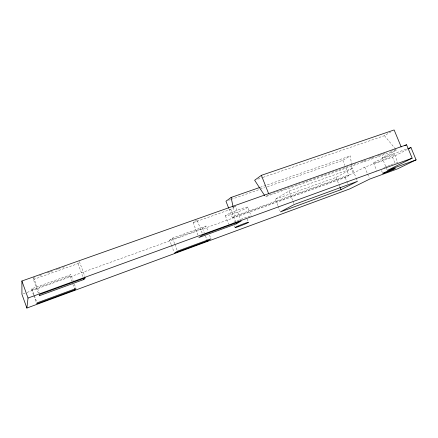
<?xml version="1.0" encoding="UTF-8"?>
<svg xmlns="http://www.w3.org/2000/svg" width="438" height="438" viewBox="0 0 438 438"><rect width="100%" height="100%" fill="white"/><g stroke="black" fill="none" stroke-linecap="round" stroke-linejoin="round"><path stroke-width="0.33" stroke-dasharray="2.19 1.64" d="M33.54 295.009L31.717 289.956L31.919 288.68L70.879 274.659L73.19 280.972M38.38 293.263L33.398 279.466L33.677 277.703L35.609 277.019M31.717 289.956L69.888 276.192L70.879 274.659M33.398 279.466L78.024 263.599L79.382 261.497L84.912 276.52M171.203 244.519L169.577 240.243L172.468 238.091L206.008 226.019L208.121 231.505M197.888 235.053L193.131 222.685L196.542 220.139M169.577 240.243L202.537 228.362L206.008 226.019M193.131 222.685L230.738 209.315L234.872 206.522M228.91 208.784L232.354 217.609L234.982 215.95L352.776 173.519L364.766 167.119L392.497 157.165L407.389 149.402M277.878 205.559L275.36 199.202L288.981 191.083L352.283 168.488L356.023 177.653M267.268 186.769L342.779 160.352L350.334 155.884L352.776 173.519M263.046 177.374L384.465 135.676L390.723 131.969M275.36 199.202L336.039 177.428L352.283 168.488M27.074 292.403L345.243 177.549L348.966 175.556L345.1 166.057M387.093 169.769L382.166 157.817L396.428 150.201L265.439 196.744L268.97 194.516L286.332 188.356M232.354 217.609L348.966 175.556M23.219 293.794L26.433 292.633M382.166 157.817L407.126 148.909M39.469 275.65L42.048 274.736M47.194 272.907L49.773 271.998M50.414 271.768L52.346 271.084M56.206 269.715L57.493 269.255M58.139 269.031L60.072 268.341M62.645 267.432L64.578 266.747M234.111 206.626L235.392 206.178L240.697 219.761M286.972 188.132L294.046 185.619M294.692 185.394L297.265 184.48M297.906 184.25L301.766 182.881M302.406 182.657L304.979 181.743M305.62 181.513L312.694 179.005M313.34 178.775L320.413 176.268M321.054 176.038L348.062 166.456M350.635 165.548L355.776 163.719M361.564 161.671L363.496 160.987M364.137 160.757L366.71 159.843M369.283 158.934L371.21 158.249M371.857 158.019L374.424 157.105M376.998 156.196L378.925 155.512M379.571 155.282L382.144 154.368M382.785 154.143L386.644 152.774M390.504 151.406L397.573 148.893M228.548 200.314L230.481 199.635M231.127 199.41L259.526 189.479M260.172 189.249L264.689 187.672M260.117 187.338L350.334 155.884M257.878 179.147L262.4 177.593M384.465 135.676L395.574 149.161M394.457 154.515A11.306 0.745 -22.2 0 1 378.295 161.715A11.306 0.745 -22.2 0 1 379.253 159.93A11.306 0.745 -22.2 0 1 394.457 154.515L397.824 162.651A11.317 0.608 -22 0 0 397.622 162.564M392.497 157.165L395.054 163.358M381.514 170.546L382.708 173.448M373.532 162.958L376.603 170.437M364.766 167.119L367.351 173.426M367.608 174.056L369.157 177.839M356.269 178.266L357.266 180.708M342.779 160.352L344.843 165.422M345.243 177.549L346.518 180.691M346.776 181.321L347.799 183.834M336.039 177.428L339.751 186.588M288.981 191.083L292.858 200.812M293.099 201.42L294.068 203.851M278.13 206.194L279.893 210.64M247.722 207.245A12.023 0.92 -21.3 0 1 230.164 214.784A12.023 0.92 -21.3 0 1 231.79 212.452A12.023 0.92 -21.3 0 1 247.722 207.245L251.22 216.169M247.196 218.995L248.291 221.792M230.738 209.315L235.409 221.299M234.429 225.827L235.086 227.508M225.367 215.786L228.62 224.146M209.534 235.168L210.711 238.217M202.537 228.362L204.234 232.759M205.444 235.901L206.654 239.044M197.275 220.413L202.142 233.06M172.468 238.091L174.603 243.692M174.839 244.316L176.974 249.917M171.439 245.132L173.995 251.85M78.024 263.599L82.93 276.953M74.345 284.125L75.73 287.908M69.888 276.192L71.701 281.136M72.828 284.229L74.186 287.941M33.677 277.703L39.25 293.126M31.919 288.68L34.142 294.856M34.367 295.469L36.589 301.645M33.764 295.645L36.042 301.963M233.191 207.36L234.982 215.95M233.788 222.203A12.034 0.75 -21.3 0 1 250.218 216.148M383.918 167.606A11.317 0.608 -22 0 1 384.991 167.157M385.533 166.927A11.317 0.608 -22 0 1 387.761 166.024M388.314 165.799A11.317 0.608 -22 0 1 390.504 164.945M391.156 164.693A11.317 0.608 -22 0 1 395.142 163.259M395.728 163.067A11.317 0.608 -22 0 1 396.708 162.772"/><path stroke-width="0.66" d="M416.1 159.875L397.359 168.926L369.672 179.104L349.842 188.866L26.882 308.051L28.027 298.043L21.9 281.01L406.574 144.775L412.153 158.189L387.351 170.398L416.1 159.875L410.964 147.54L407.767 148.685M74.865 289.797L75.96 288.543L37.038 302.877L36.726 303.857L74.865 289.797L74.416 288.56M83.866 279.499L85.372 277.774L39.716 294.413L39.283 295.77L83.866 279.499L83.401 278.229M259.471 187.563L231.122 197.45L225.964 201.217L228.669 208.154M401.175 146.9L394.134 129.949L261.382 175.331L254.648 180.253L264.694 195.605M207.382 240.933L210.946 238.825L177.45 251.166L174.455 253.071L207.382 240.933L206.895 239.674M236.394 223.818L241.179 220.998L202.871 234.954L198.836 237.527L236.394 223.818L235.901 222.559M404.86 145.695L406.574 144.775M408.583 148.783L410.964 147.54M340.988 189.643L357.517 181.321L294.309 204.464L280.391 211.91L340.988 189.643L339.998 187.201M28.027 298.043L412.153 158.189M261.382 175.331L268.724 193.897M26.882 308.051L21.933 294.259L21.9 281.01M231.122 197.45L233.054 206.698M237.954 226.769A7.222 0.4 -21.3 0 0 248.51 222.351A7.222 0.4 -21.3 0 0 238.94 225.647A7.222 0.4 -21.3 0 0 237.954 226.769M385.56 172.599A6.794 0.323 -22 0 0 395.295 168.411A6.794 0.323 -22 0 0 386.152 171.762A6.794 0.323 -22 0 0 385.56 172.599"/></g></svg>
